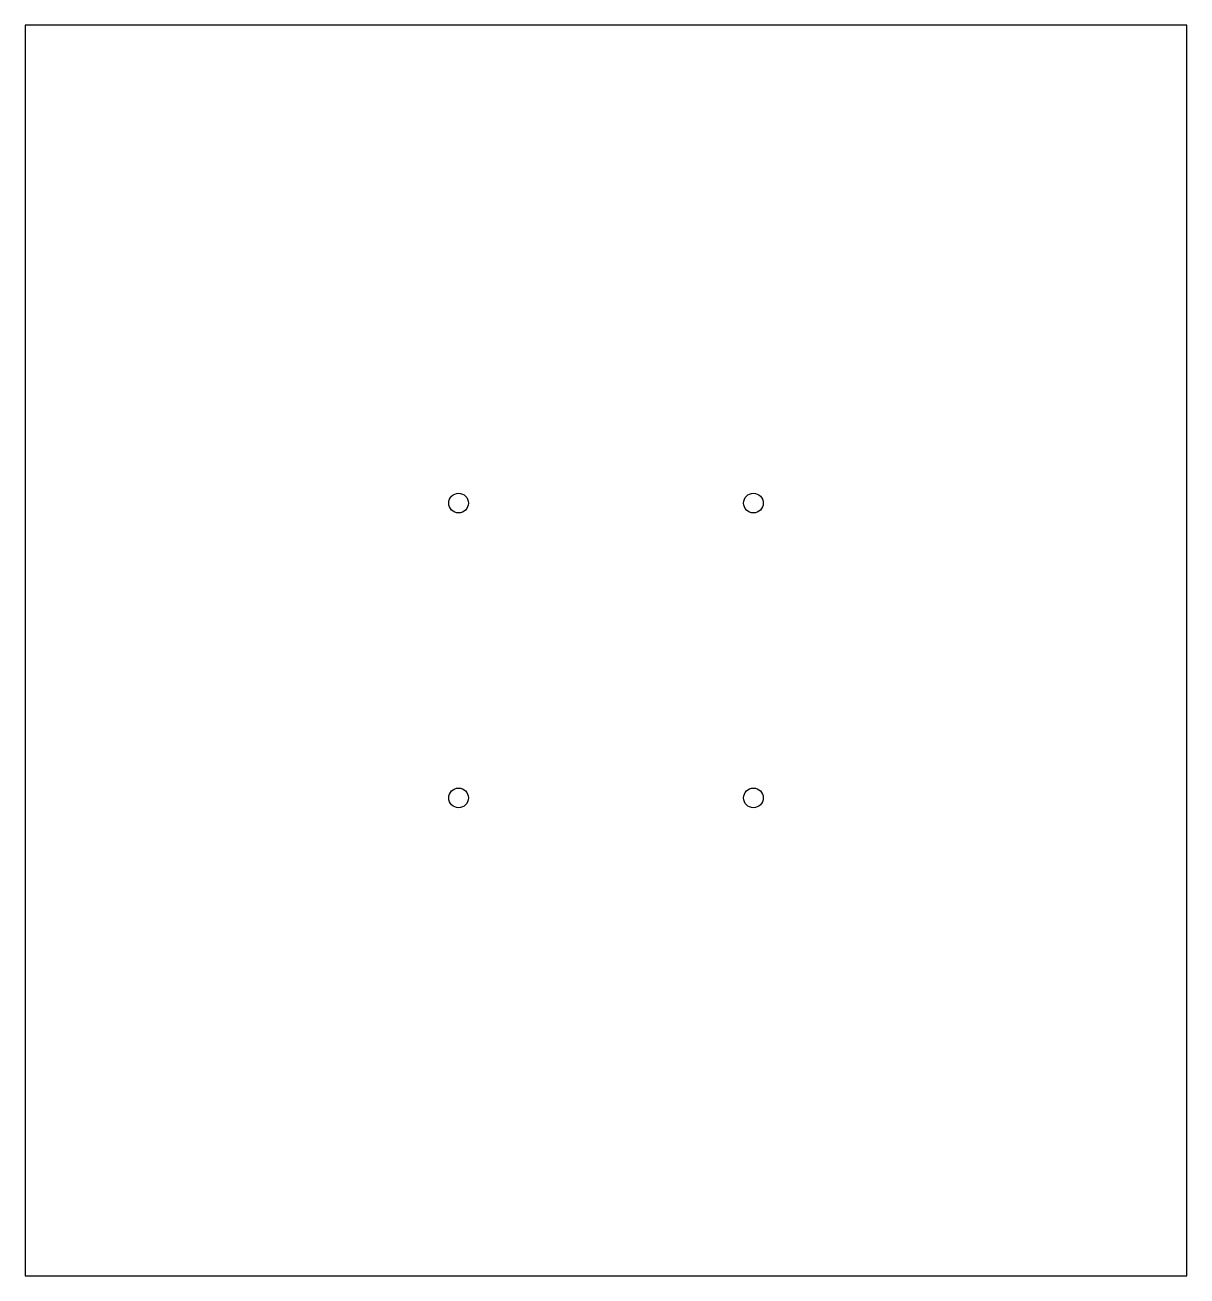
# Model space of a CAD drawing. Header units: millimetres. Extents: x -130 to 130, y -140 to 140.
import ezdxf

# ---------------------------------------------------------------- set-up
doc = ezdxf.new("R2010")
doc.units = ezdxf.units.MM
doc.layers.get('0').update_dxf_attribs({"linetype": 'CONTINUOUS'})

msp = doc.modelspace()

# ---------------------------------------------------------------- linework, layer by layer
msp.add_lwpolyline([(130, -140), (130, 140), (-130, 140), (-130, -140)], close=True)
for centre in [(-33, 33), (33, 33), (-33, -33), (33, -33)]:
    msp.add_circle(centre, 2.2)

doc.saveas('drawing.dxf')
